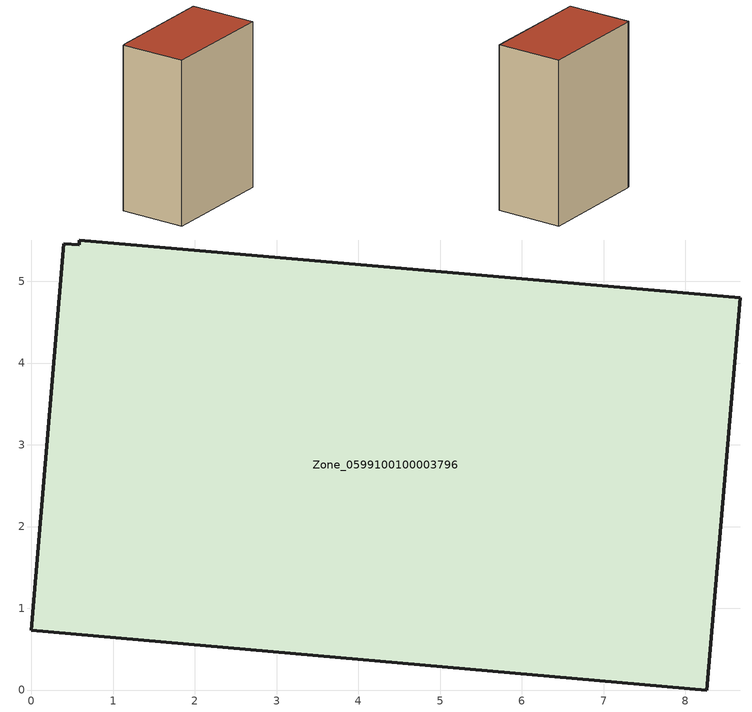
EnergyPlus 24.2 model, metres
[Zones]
Zone_0599100100003796
 floor ground (C_G): 0.4,5.46 0.58,5.45 0.59,5.5 8.67,4.8 8.26,0 0,0.73 z0
 wall outside (C_F): 0,0.73 8.26,0 8.67,4.8 0.59,5.5 0.58,5.45 0.4,5.46 0,0.73 z0:11.99
 roof outside (C_R): 0.58,5.45 0.4,5.46 0,0.73 8.26,0 8.67,4.8 0.59,5.5 z11.99
[BUILDING]
Pand.0599100100003796: North Axis=0; Terrain=City; Loads Convergence Tolerance Value=0.04; Temperature Convergence Tolerance Value=0.4; Solar Distribution=FullExterior; Maximum Number of Warmup Days=25; Minimum Number of Warmup Days=1
[Site:Location]
Rotterdam.The.Hague.AP_ZH_NLD Design_Conditions: Latitude=51.96; Longitude=4.45; Time Zone=1; Elevation=-4.5
[SITE:GROUNDTEMPERATURE:BUILDINGSURFACE]
18, 18, 18, 18, 18, 18, 18, 18, 18, 18, 18, 18
[MATERIAL] Thermal Absorptance=0.9; Solar Absorptance=0.7; Visible Absorptance=0.7
Name | Roughness | Thickness | Conductivity | Density | Specific Heat
G.TI.2015-2018 | MediumSmooth | 0.15 | 0.0428571 | 540 | 1210
F.TI.2015-2018 | Rough | 0.3 | 0.0666667 | 1920 | 840
R.TI.2015-2018 | MediumRough | 0.2 | 0.0333333 | 1500 | 1000
[CONSTRUCTION]
C_G: G.TI.2015-2018
C_F: F.TI.2015-2018
C_R: R.TI.2015-2018
[ZONE]
Zone_0599100100003796: Type=1; Multiplier=1; Ceiling Height=Autocalculate; Volume=Autocalculate; Floor Area=autocalculate; Part of Total Floor Area=Yes
[ZONEINFILTRATION:DESIGNFLOWRATE]
Infil_Zone_0599100100003796: Zone or ZoneList or Space or SpaceList=Zone_0599100100003796; Schedule=AlwaysOn; Design Flow Rate Calculation Method=Flow/Area; Flow Rate per Floor Area=0.0015; Constant Term Coefficient=1; Temperature Term Coefficient=0; Velocity Term Coefficient=0; Velocity Squared Term Coefficient=0
[HVACTEMPLATE:ZONE:IDEALLOADSAIRSYSTEM]
Zone_0599100100003796: Maximum Heating Supply Air Temperature=50; Minimum Cooling Supply Air Temperature=13; Maximum Heating Supply Air Humidity Ratio=0.0156; Minimum Cooling Supply Air Humidity Ratio=0.0077; Heating Limit=NoLimit; Cooling Limit=NoLimit; Dehumidification Control Type=ConstantSensibleHeatRatio; Cooling Sensible Heat Ratio=0.7; Dehumidification Setpoint=60; Humidification Control Type=None; Humidification Setpoint=30; Outdoor Air Method=None; Outdoor Air Flow Rate per Person=0.00944; Outdoor Air Flow Rate per Zone Floor Area=0; Outdoor Air Flow Rate per Zone=0; Demand Controlled Ventilation Type=None; Outdoor Air Economizer Type=NoEconomizer; Heat Recovery Type=None; Sensible Heat Recovery Effectiveness=0.7; Latent Heat Recovery Effectiveness=0.65
[ZONECONTROL:THERMOSTAT]
ThermostatControl_Zone_0599100100003796: Zone or ZoneList=Zone_0599100100003796; Control Type Schedule=DualSetpointControlType; Control 1=Thermostat_Zone_0599100100003796; Temperature Difference Between Cutout And Setpoint=0
[THERMOSTATSETPOINT:DUALSETPOINT]
Thermostat_Zone_0599100100003796: Heating Setpoint Temperature Schedule=HeatingSetpoint_Zone_0599100100003796; Cooling Setpoint Temperature Schedule=CoolingSetpoint_Zone_0599100100003796
[SCHEDULE:COMPACT]
HeatingSetpoint_Zone_0599100100003796: Through: 12/31, For: AllDays, Until: 24:00, 21
CoolingSetpoint_Zone_0599100100003796: Through: 12/31, For: AllDays, Until: 24:00, 24
DualSetpointControlType: Through: 12/31, For: AllDays, Until: 24:00, 4
AlwaysOn: Through: 12/31, For: AllDays, Until: 24:00, 1
